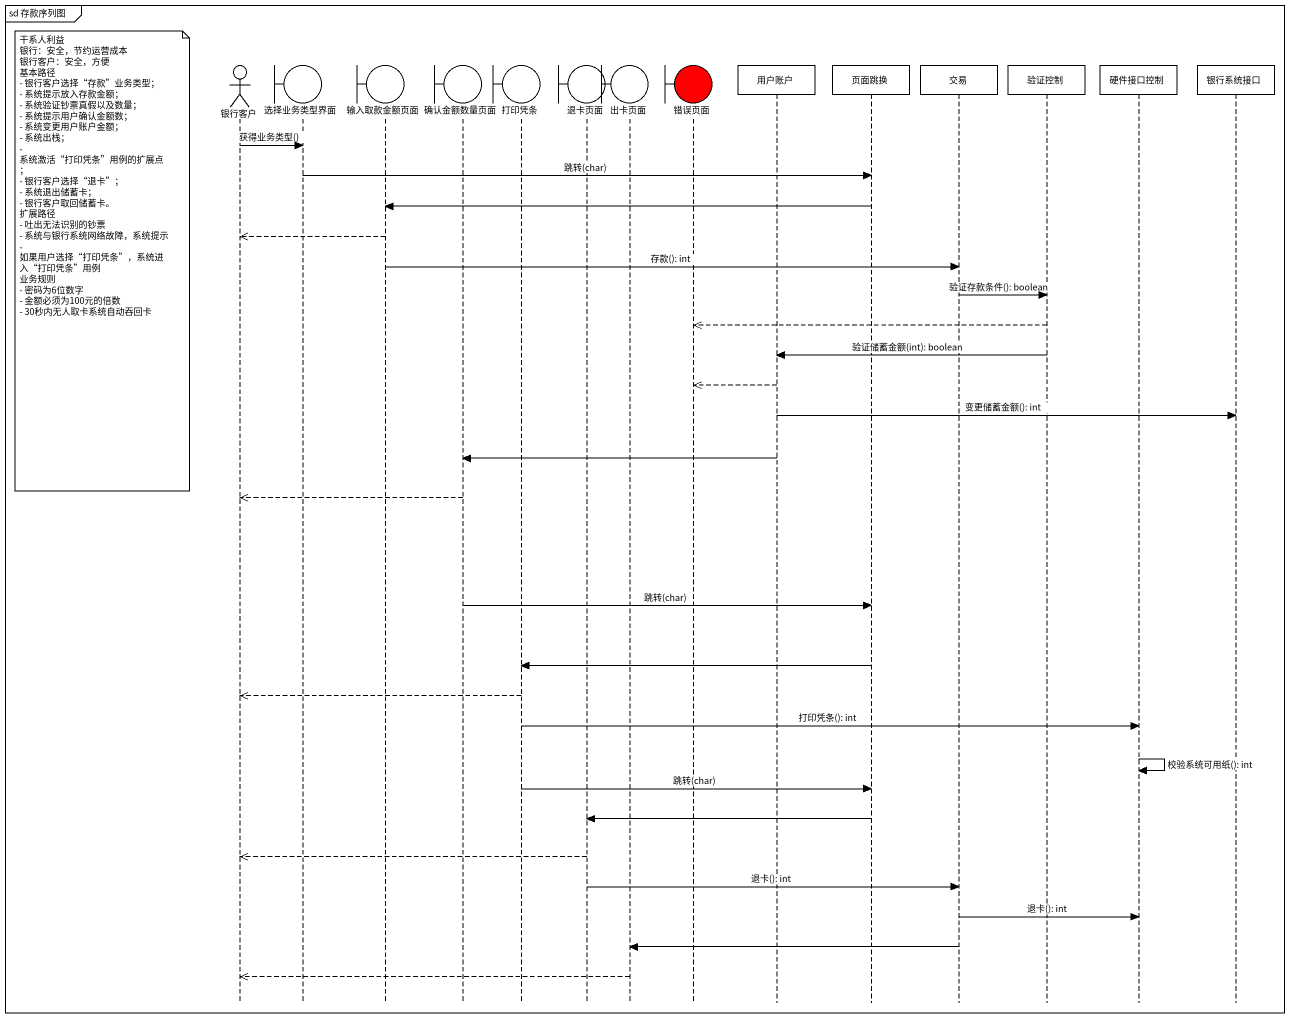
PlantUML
@startuml
mainframe sd 存款序列图
hide footbox
actor 银行客户
boundary 选择业务类型界面
boundary 输入取款金额页面
boundary 确认金额数量页面
boundary 打印凭条
boundary 退卡页面
boundary 出卡页面
boundary 错误页面 #FF0000
participant 用户账户
participant 页面跳换
participant 交易
participant 验证控制
participant 硬件接口控制
participant 银行系统接口

银行客户 -> 选择业务类型界面 : 获得业务类型()
选择业务类型界面 -> 页面跳换 : 跳转(char)
页面跳换 -> 输入取款金额页面
输入取款金额页面 -->> 银行客户
note left of 银行客户
  干系人利益
  银行：安全，节约运营成本
  银行客户：安全，方便
  基本路径
  - 银行客户选择“存款”业务类型；
  - 系统提示放入存款金额；
  - 系统验证钞票真假以及数量；
  - 系统提示用户确认金额数；
  - 系统变更用户账户金额；
  - 系统出栈；
  - 系统激活“打印凭条”用例的扩展点；
  - 银行客户选择“退卡”；
  - 系统退出储蓄卡；
  - 银行客户取回储蓄卡。
  扩展路径
  - 吐出无法识别的钞票
  - 系统与银行系统网络故障，系统提示
  - 如果用户选择“打印凭条”，系统进入“打印凭条”用例
  业务规则
  - 密码为6位数字
  - 金额必须为100元的倍数
  - 30秒内无人取卡系统自动吞回卡
end note
输入取款金额页面 -> 交易 : 存款(): int
交易 -> 验证控制 : 验证存款条件(): boolean
验证控制 -->> 错误页面
验证控制 -> 用户账户 : 验证储蓄金额(int): boolean
用户账户 -->> 错误页面
用户账户 -> 银行系统接口 : 变更储蓄金额(): int
用户账户 -> 确认金额数量页面
确认金额数量页面 -->> 银行客户
确认金额数量页面 -> 页面跳换 : 跳转(char)
页面跳换 -> 打印凭条
打印凭条 -->> 银行客户
打印凭条 -> 硬件接口控制 : 打印凭条(): int
硬件接口控制 -> 硬件接口控制 : 校验系统可用纸(): int
打印凭条 -> 页面跳换 : 跳转(char)
页面跳换 -> 退卡页面
退卡页面 -->> 银行客户
退卡页面 -> 交易 : 退卡(): int
交易 -> 硬件接口控制 : 退卡(): int
交易 -> 出卡页面
出卡页面 -->> 银行客户
@enduml
